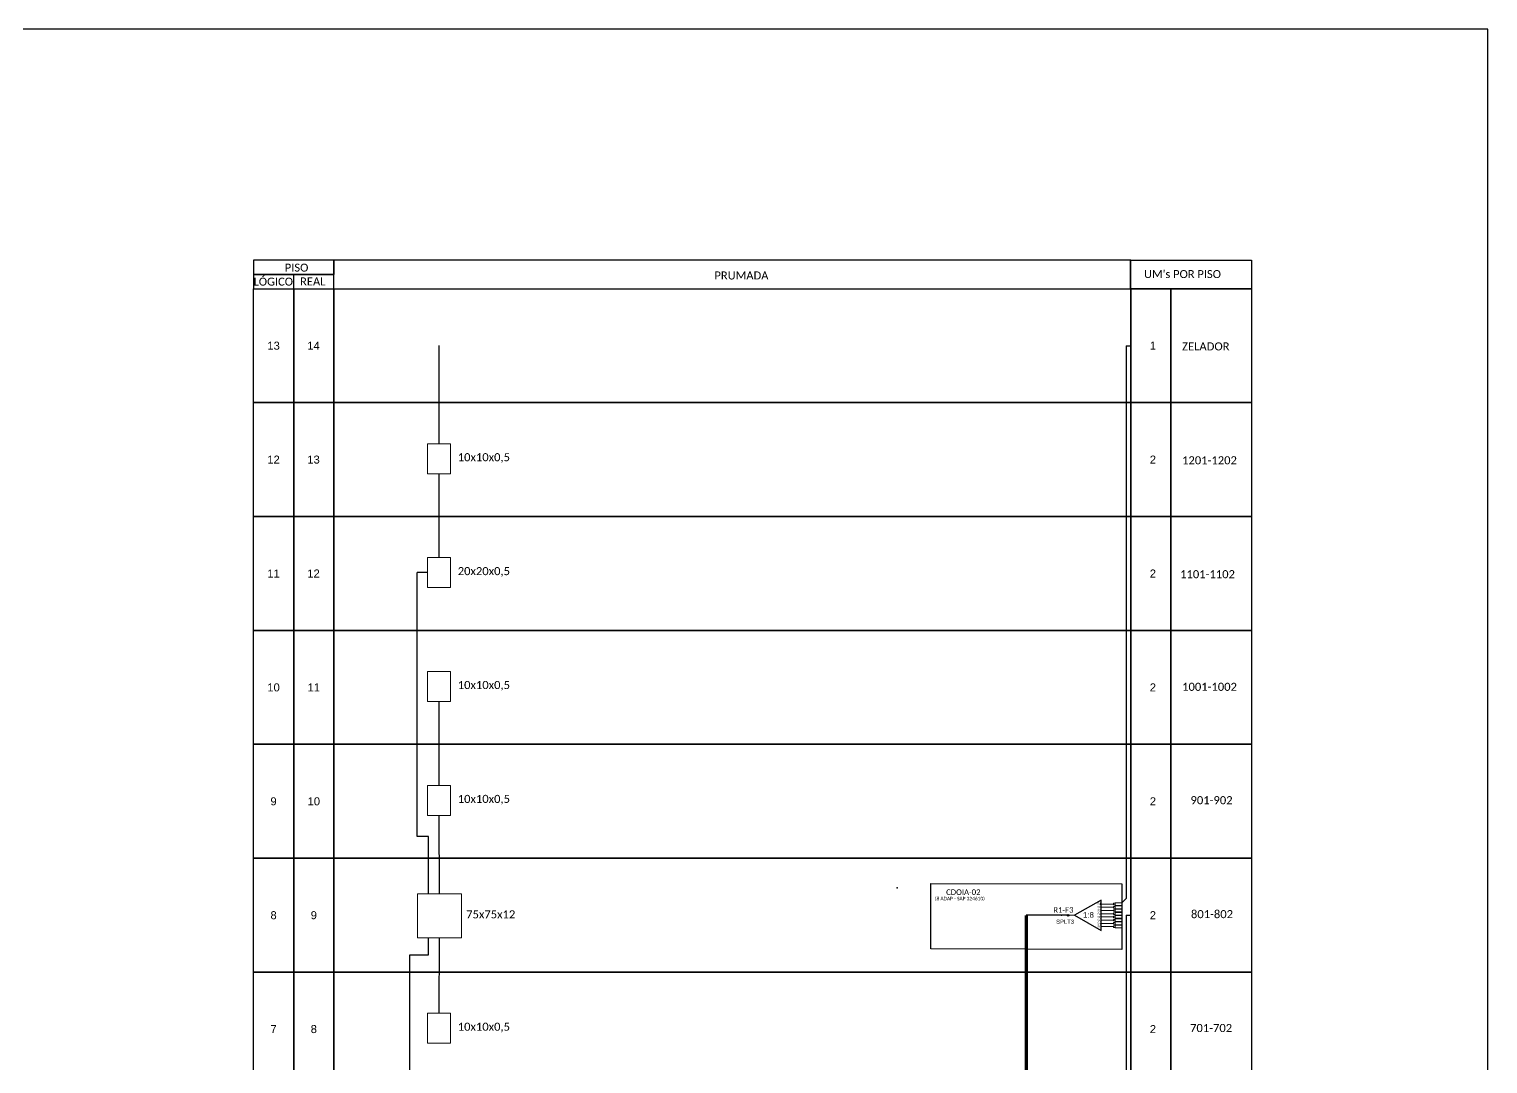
# Model space of a CAD drawing. Header units: inches. Extents: x 12897 to 14660, y 8241 to 8835.
# Drawn here: x 14240.3 to 14659.6, y 8537.6 to 8835 of the extents above; entities that cross this region are included whole.
import ezdxf
from ezdxf.enums import TextEntityAlignment as Align

# ---------------------------------------------------------------- set-up
doc = ezdxf.new("R2010")
doc.units = ezdxf.units.IN
doc.header["$MEASUREMENT"] = 0
doc.styles.add('ARIAL', font='arial.ttf')
doc.styles.add('WMF-Calibri0', font='calibri.ttf')

# ---------------------------------------------------------------- blocks, each defined once
blk = doc.blocks.new('A$C415C251F')
at = {"color": 3}
blk.add_point((0, 0), dxfattribs=at)
blk = doc.blocks.new('LEG_CDOIA8_C-SPLT_ESQ')
at = {"color": 3, "extrusion": (0, 0, -1), "xscale": -1, "zscale": -1}
blk.add_blockref('A$C415C251F', (0, 0), dxfattribs=at)
at = {"color": 1, "style": 'WMF-Calibri0', "flags": 4}
blk.add_attdef('MODELO', text='', height=1.5, dxfattribs=at).set_placement((22.54, -4.54), align=Align.CENTER)
blk.add_attdef('CDO', (21.44, -2.61), '', height=2, dxfattribs=at)
at = {"style": 'ARIAL', "flags": 4}
blk.add_attdef('SPLITAGEM', text='', height=1.5, dxfattribs=at).set_placement((18.61, -12.59), align=Align.CENTER)
blk = doc.blocks.new('SPLT_1-8_SC-APC')
at = {"color": 1}
blk.add_lwpolyline([(-7.37, -2.1), (-17.04, -7.55), (-7.37, -13), (-7.37, -2.1)], dxfattribs=at)
at = {"color": 3, "lineweight": 0}
for points in [[(-2.99, -3.51), (-7.37, -3.51)], [(-7.37, -4.66), (-2.99, -4.66)], [(-2.41, -3.02), (-2.41, -4)], [(-2.41, -3.02), (0, -3.02)], [(-2.41, -4), (0, -4)], [(-2.41, -4.17), (-2.41, -5.16)], [(-2.41, -4.17), (0, -4.17)], [(-2.41, -5.16), (0, -5.16)], [(-7.37, -5.82), (-2.99, -5.82)], [(-7.37, -6.97), (-2.99, -6.97)], [(-7.37, -8.12), (-2.99, -8.12)], [(-7.37, -9.28), (-2.99, -9.28)], [(-7.37, -10.43), (-2.99, -10.43)], [(-2.41, -5.32), (-2.41, -6.31)], [(-2.41, -5.32), (0, -5.32)], [(-2.41, -6.31), (0, -6.31)], [(-2.41, -6.48), (-2.41, -7.46)], [(-2.41, -6.48), (0, -6.48)], [(-2.41, -7.46), (0, -7.46)], [(-2.41, -7.63), (-2.41, -8.62)], [(-2.41, -7.63), (0, -7.63)], [(-2.41, -8.62), (0, -8.62)], [(-2.41, -8.78), (-2.41, -9.77)], [(-2.41, -8.78), (0, -8.78)], [(-2.41, -9.77), (0, -9.77)], [(-2.41, -9.94), (-2.41, -10.92)], [(-2.41, -9.94), (0, -9.94)], [(-7.37, -11.58), (-2.99, -11.58)], [(-2.41, -10.92), (0, -10.92)], [(-2.41, -11.09), (-2.41, -12.08)], [(-2.41, -11.09), (0, -11.09)], [(-2.41, -12.08), (0, -12.08)]]:
    blk.add_lwpolyline(points, dxfattribs=at)
for points in [[(-2.99, -3.22), (-2.41, -3.22), (-2.41, -3.8), (-2.99, -3.8)], [(-2.99, -4.38), (-2.41, -4.38), (-2.41, -4.95), (-2.99, -4.95)], [(-2.99, -5.53), (-2.41, -5.53), (-2.41, -6.1), (-2.99, -6.1)], [(-2.99, -6.68), (-2.41, -6.68), (-2.41, -7.26), (-2.99, -7.26)], [(-2.99, -7.84), (-2.41, -7.84), (-2.41, -8.41), (-2.99, -8.41)], [(-2.99, -8.99), (-2.41, -8.99), (-2.41, -9.56), (-2.99, -9.56)], [(-2.99, -10.14), (-2.41, -10.14), (-2.41, -10.72), (-2.99, -10.72)], [(-2.99, -11.3), (-2.41, -11.3), (-2.41, -11.87), (-2.99, -11.87)]]:
    blk.add_lwpolyline(points, close=True, dxfattribs=at)
at = {"color": 1, "lineweight": 0}
blk.add_lwpolyline([(-17.04, -7.55), (-19.26, -7.55)], dxfattribs=at)
at = {"color": 1, "style": 'ARIAL'}
for s, height, p in [('S1', 0.75, (-8.74, -3.78)), ('S2', 0.75, (-8.74, -4.97)), ('1:8', 2, (-13.91, -8.4)), ('S3', 0.75, (-8.74, -6.18)), ('S4', 0.75, (-8.74, -7.36)), ('S5', 0.75, (-8.74, -8.57)), ('S6', 0.75, (-8.74, -9.69)), ('S7', 0.75, (-8.74, -10.78)), ('S8', 0.75, (-8.74, -11.9))]:
    blk.add_text(s, height=height, dxfattribs=at).set_placement(p)
blk = doc.blocks.new('SPLITTER_')
blk.add_point((0, 0))
at = {"style": 'ARIAL', "flags": 4}
blk.add_attdef('SPLT', (0, -3.26), '', height=1.5, dxfattribs=at)

msp = doc.modelspace()

# ---------------------------------------------------------------- hatches: boundary and pattern name
h = msp.add_hatch(color=3)
h.dxf.hatch_style = 1
edge = h.paths.add_edge_path()
edge.add_arc((14538.98, 8580.26), 0.242, 0, 360)

# ---------------------------------------------------------------- linework, layer by layer
at = {"color": 5}
msp.add_line((14538.98, 8580.26), (14526.95, 8580.26), dxfattribs=at)
for points in [[(13821.05, 8241.02), (14659.61, 8241.02), (14659.61, 8835.02), (13821.05, 8835.02), (13821.05, 8241.02)], [(14327.94, 8760.39), (14556.96, 8760.39), (14556.96, 8768.62), (14327.94, 8768.62), (14327.94, 8768.62), (14327.94, 8764.5)], [(14556.94, 8760.39), (14556.94, 8768.62)], [(14316.37, 8760.39), (14316.37, 8764.5)], [(14555.64, 8547.56), (14555.64, 8547.56)]]:
    msp.add_lwpolyline(points)
at = {"color": 0}
for points in [[(14304.79, 8764.5), (14327.94, 8764.5), (14327.94, 8768.62), (14304.79, 8768.62)], [(14304.79, 8760.39), (14327.94, 8760.39), (14327.94, 8764.5), (14304.79, 8764.5)]]:
    msp.add_lwpolyline(points, close=True, dxfattribs=at)
for points in [[(14556.96, 8768.62), (14591.68, 8768.62), (14591.68, 8760.39), (14556.96, 8760.39)], [(14304.79, 8760.39), (14316.37, 8760.39), (14316.37, 8727.65), (14304.79, 8727.65)], [(14316.37, 8760.39), (14327.94, 8760.39), (14327.94, 8727.65), (14316.37, 8727.65)], [(14327.94, 8760.39), (14556.96, 8760.39), (14556.96, 8727.65), (14327.94, 8727.65)], [(14556.96, 8760.39), (14568.53, 8760.39), (14568.53, 8727.65), (14556.96, 8727.65)], [(14568.53, 8760.39), (14591.68, 8760.39), (14591.68, 8727.65), (14568.53, 8727.65)], [(14304.79, 8727.65), (14316.37, 8727.65), (14316.37, 8694.9), (14304.79, 8694.9)], [(14316.37, 8727.65), (14327.94, 8727.65), (14327.94, 8694.9), (14316.37, 8694.9)], [(14327.94, 8727.65), (14556.96, 8727.65), (14556.96, 8694.9), (14327.94, 8694.9)], [(14556.96, 8727.65), (14568.53, 8727.65), (14568.53, 8694.9), (14556.96, 8694.9)], [(14568.53, 8727.65), (14591.68, 8727.65), (14591.68, 8694.9), (14568.53, 8694.9)], [(14304.79, 8694.9), (14316.37, 8694.9), (14316.37, 8662.16), (14304.79, 8662.16)], [(14316.37, 8694.9), (14327.94, 8694.9), (14327.94, 8662.16), (14316.37, 8662.16)], [(14327.94, 8694.9), (14556.96, 8694.9), (14556.96, 8662.16), (14327.94, 8662.16)], [(14556.96, 8694.9), (14568.53, 8694.9), (14568.53, 8662.16), (14556.96, 8662.16)], [(14568.53, 8694.9), (14591.68, 8694.9), (14591.68, 8662.16), (14568.53, 8662.16)], [(14304.79, 8662.16), (14316.37, 8662.16), (14316.37, 8629.42), (14304.79, 8629.42)], [(14316.37, 8662.16), (14327.94, 8662.16), (14327.94, 8629.42), (14316.37, 8629.42)], [(14327.94, 8662.16), (14556.96, 8662.16), (14556.96, 8629.42), (14327.94, 8629.42)], [(14556.96, 8662.16), (14568.53, 8662.16), (14568.53, 8629.42), (14556.96, 8629.42)], [(14568.53, 8662.16), (14591.68, 8662.16), (14591.68, 8629.42), (14568.53, 8629.42)], [(14304.79, 8629.42), (14316.37, 8629.42), (14316.37, 8596.67), (14304.79, 8596.67)], [(14316.37, 8629.42), (14327.94, 8629.42), (14327.94, 8596.67), (14316.37, 8596.67)], [(14327.94, 8629.42), (14556.96, 8629.42), (14556.96, 8596.67), (14327.94, 8596.67)], [(14556.96, 8629.42), (14568.53, 8629.42), (14568.53, 8596.67), (14556.96, 8596.67)], [(14568.53, 8629.42), (14591.68, 8629.42), (14591.68, 8596.67), (14568.53, 8596.67)], [(14304.79, 8596.67), (14316.37, 8596.67), (14316.37, 8563.93), (14304.79, 8563.93)], [(14316.37, 8596.67), (14327.94, 8596.67), (14327.94, 8563.93), (14316.37, 8563.93)], [(14327.94, 8596.67), (14556.96, 8596.67), (14556.96, 8563.93), (14327.94, 8563.93)], [(14556.96, 8596.67), (14568.53, 8596.67), (14568.53, 8563.93), (14556.96, 8563.93)], [(14568.53, 8596.67), (14591.68, 8596.67), (14591.68, 8563.93), (14568.53, 8563.93)], [(14304.79, 8563.93), (14316.37, 8563.93), (14316.37, 8531.19), (14304.79, 8531.19)], [(14316.37, 8563.93), (14327.94, 8563.93), (14327.94, 8531.19), (14316.37, 8531.19)], [(14327.94, 8563.93), (14556.96, 8563.93), (14556.96, 8531.19), (14327.94, 8531.19)], [(14556.96, 8563.93), (14568.53, 8563.93), (14568.53, 8531.19), (14556.96, 8531.19)], [(14568.53, 8563.93), (14591.68, 8563.93), (14591.68, 8531.19), (14568.53, 8531.19)]]:
    msp.add_lwpolyline(points, close=True)
at = {"color": 3}
for points in [[(14358.16, 8715.85), (14358.16, 8744.09)], [(14555.64, 8744.02), (14556.96, 8744.02)], [(14555.64, 8744.02), (14555.64, 8613.04)], [(14358.16, 8683.1), (14358.16, 8707.23)], [(14354.85, 8678.79), (14351.86, 8678.79)], [(14355.16, 8586.46), (14355.16, 8602.88), (14351.86, 8602.88), (14351.86, 8678.79)], [(14358.16, 8617.62), (14358.16, 8641.74)], [(14555.64, 8613.04), (14555.64, 8589.35)], [(14358.28, 8586.46), (14358.16, 8609)], [(14555.64, 8589.35), (14555.64, 8585.09)], [(14555.64, 8585.09), (14554.39, 8583.89), (14554.39, 8583.89), (14554.39, 8583.89)], [(14555.64, 8580.3), (14555.64, 8421.37)], [(14555.64, 8580.3), (14556.96, 8580.3)], [(14353.16, 8422.75), (14353.16, 8436.75), (14349.73, 8436.75), (14349.73, 8568.92), (14355.16, 8568.92), (14355.16, 8573.82)], [(14358.16, 8552.13), (14358.28, 8573.82)]]:
    msp.add_lwpolyline(points, dxfattribs=at)
at = {"color": 0, "lineweight": 0}
for points in [[(14354.85, 8715.85), (14361.47, 8715.85), (14361.47, 8707.23), (14354.85, 8707.23)], [(14354.85, 8683.1), (14361.47, 8683.1), (14361.47, 8674.48), (14354.85, 8674.48)], [(14354.85, 8650.36), (14361.47, 8650.36), (14361.47, 8641.74), (14354.85, 8641.74)], [(14354.85, 8617.62), (14361.47, 8617.62), (14361.47, 8609), (14354.85, 8609)], [(14354.85, 8552.13), (14361.47, 8552.13), (14361.47, 8543.51), (14354.85, 8543.51)]]:
    msp.add_lwpolyline(points, close=True, dxfattribs=at)
at = {"color": 1}
msp.add_lwpolyline([(14499.52, 8589.44), (14554.42, 8589.28), (14554.42, 8570.45), (14499.52, 8570.6)], close=True, dxfattribs=at)
at = {"color": 1, "lineweight": 0}
msp.add_lwpolyline([(14351.96, 8586.46), (14364.6, 8586.46), (14364.6, 8573.82), (14351.96, 8573.82)], close=True, dxfattribs=at)
at = {"color": 5, "const_width": 1}
msp.add_lwpolyline([(14526.95, 8580.26), (14526.95, 8330.23)], dxfattribs=at)
at = {"color": 3}
msp.add_circle((14538.98, 8580.26), 0.242, dxfattribs=at)

# ---------------------------------------------------------------- block references
ref = msp.add_blockref('LEG_CDOIA8_C-SPLT_ESQ', (14489.8, 8588.2), dxfattribs=dict(at, xscale=0.7999999999992724, yscale=0.7999999999992724, zscale=0.8))
ref.add_attrib('CDO', 'CDOIA-02', (14503.91, 8586.12), dxfattribs={"color": 1, "height": 1.6, "style": 'WMF-Calibri0'})
ref.add_attrib('MODELO', '(8 ADAP - SAP 324610)', dxfattribs={"color": 1, "height": 1, "style": 'WMF-Calibri0'}).set_placement((14507.84, 8584.58), align=Align.CENTER)
at = {"color": 3, "xscale": 0.7999999999992724, "yscale": 0.7999999999992724, "zscale": 0.8}
msp.add_blockref('SPLT_1-8_SC-APC', (14554.39, 8586.3), dxfattribs=at)
ref = msp.add_blockref('SPLITTER_', (14537.08, 8580.26), dxfattribs=dict(xscale=0.7999999999992724, yscale=0.7999999999992724, zscale=0.8))
ref.add_attrib('SPLT', 'SPLT3', (14535.53, 8577.82), dxfattribs={"height": 1.2, "style": 'ARIAL'})

# ---------------------------------------------------------------- texts
at = {"color": 0, "style": 'WMF-Calibri0'}
for s, p in [('     PISO', (14309.75, 8765.31)), ('  LÓGICO', (14303.21, 8761.29)), ('    REAL', (14314.97, 8761.34)), ('PRUMADA', (14437.31, 8763.06)), ("UM's POR PISO", (14560.78, 8763.46))]:
    msp.add_text(s, height=2.3, dxfattribs=at).set_placement(p)
at = {"style": 'WMF-Calibri0'}
for s, p in [('ZELADOR', (14571.73, 8742.66)), ('10x10x0,5', (14363.52, 8710.8)), ('1201-1202', (14571.73, 8709.92)), ('20x20x0,5', (14363.52, 8678.06)), ('1101-1102', (14571.16, 8677.17)), ('10x10x0,5', (14363.52, 8645.32)), ('1001-1002', (14571.74, 8644.8)), ('10x10x0,5', (14363.52, 8612.57)), ('901-902', (14574.15, 8612.2)), ('75x75x12', (14365.95, 8579.39)), ('801-802', (14574.28, 8579.45)), ('10x10x0,5', (14363.52, 8547.08)), ('701-702', (14574.03, 8546.71))]:
    msp.add_text(s, height=2.317, dxfattribs=at).set_placement(p)
at = {"color": 5, "style": 'WMF-Calibri0'}
msp.add_text('R1-F3', height=1.6, dxfattribs=at).set_placement((14534.72, 8581))
at = {"style": 'ARIAL', "flags": 12}
for tag, p in [('13', (14310.58, 8744.02)), ('14', (14322.07, 8744.02)), ('1', (14563.34, 8744.02)), ('12', (14310.58, 8711.28)), ('13', (14322.07, 8711.28)), ('2', (14563.34, 8711.28)), ('11', (14310.58, 8678.53)), ('12', (14322.07, 8678.53)), ('2', (14563.34, 8678.53)), ('10', (14310.58, 8645.79)), ('11', (14322.15, 8645.79)), ('2', (14563.34, 8645.79)), ('9', (14310.58, 8613.04)), ('10', (14322.15, 8613.04)), ('2', (14563.34, 8613.04)), ('8', (14310.58, 8580.3)), ('9', (14322.15, 8580.3)), ('2', (14563.34, 8580.3)), ('7', (14310.58, 8547.56)), ('8', (14322.15, 8547.56)), ('2', (14563.34, 8547.56))]:
    msp.add_attdef(tag, text='XX', height=2.3, dxfattribs=at).set_placement(p, align=Align.MIDDLE_CENTER)

doc.saveas('drawing.dxf')
